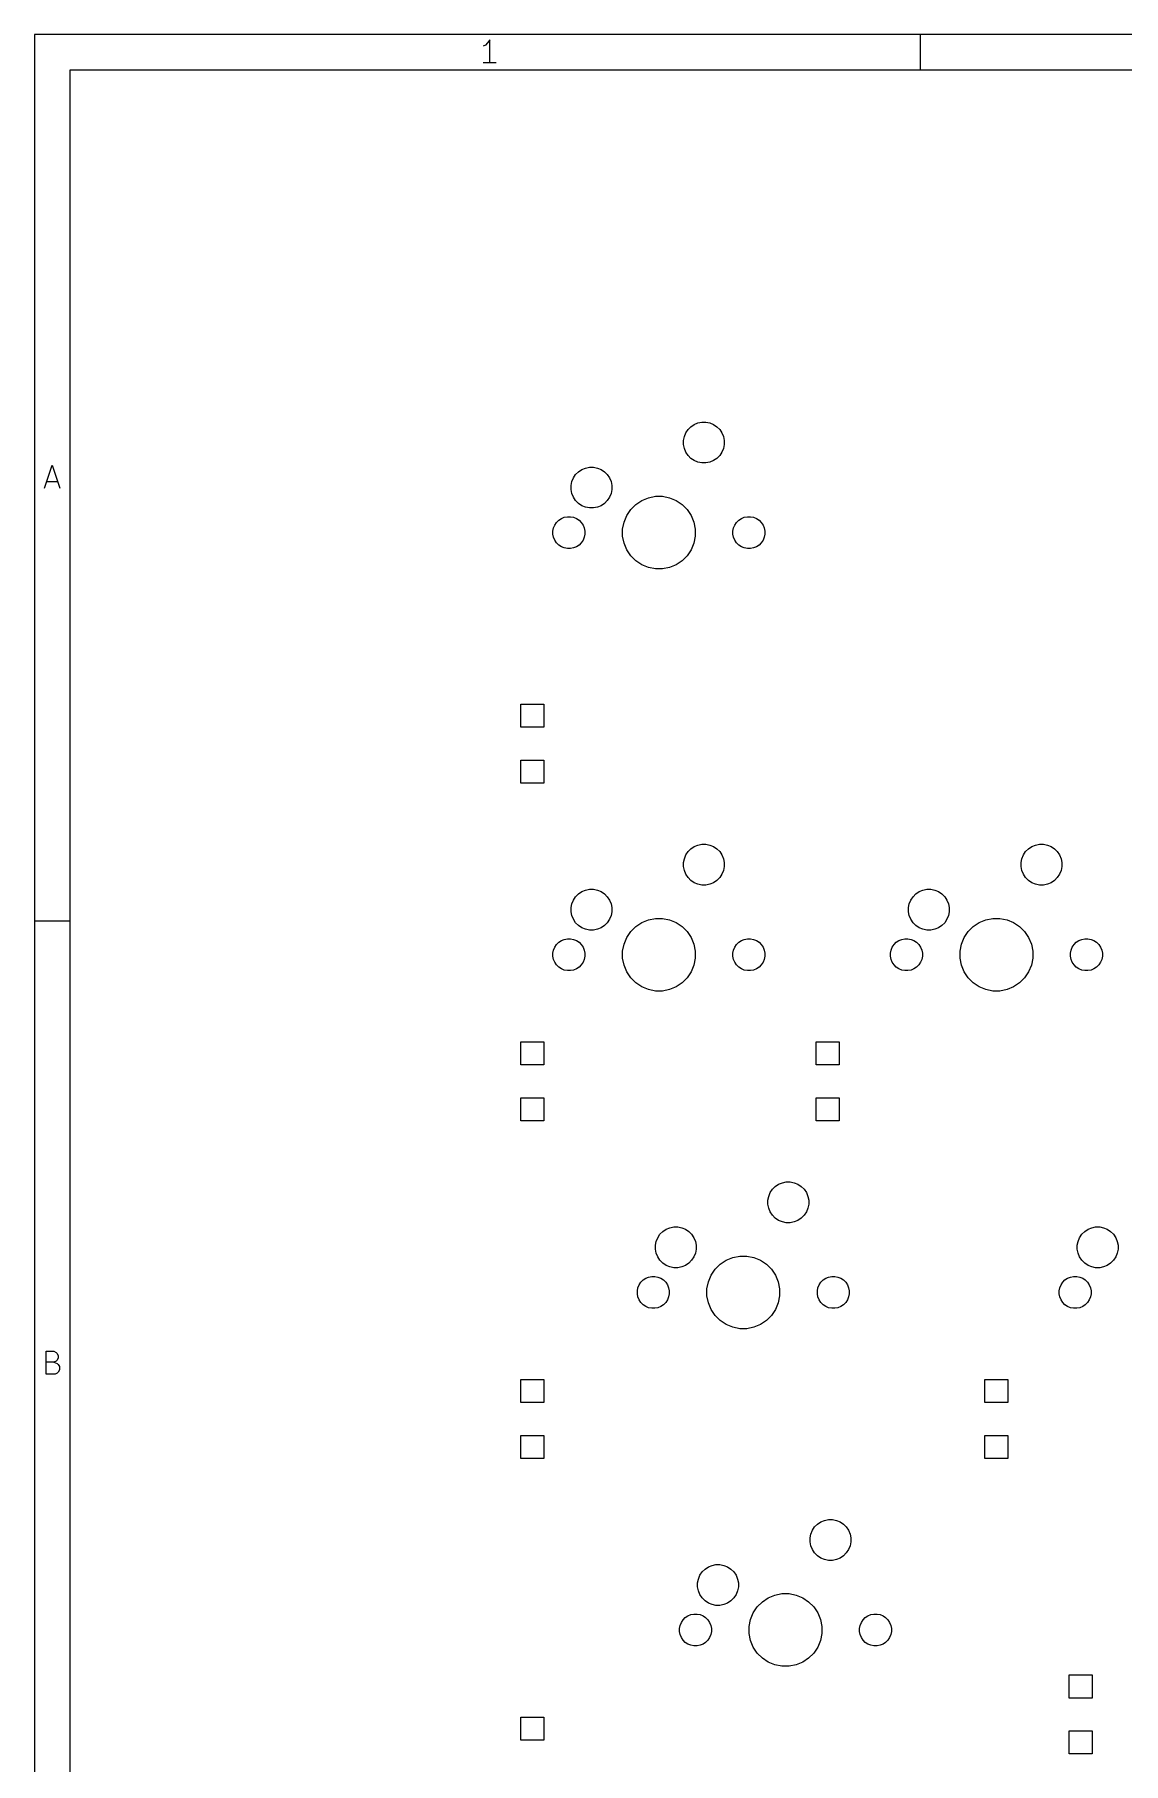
# Model space of a CAD drawing. Extents: x 0.4 to 23, y -16.1 to -0.4.
# Drawn here: x 0.394 to 2.814, y -4.234 to -0.394 of the extents above; entities that cross this region are included whole.
import ezdxf

# ---------------------------------------------------------------- set-up
doc = ezdxf.new("R2010")
doc.units = 0
doc.header["$MEASUREMENT"] = 0
doc.layers.add('BLACK', color=7, linetype='CONTINUOUS')

msp = doc.modelspace()

# ---------------------------------------------------------------- linework, layer by layer
at = {"layer": 'BLACK', "linetype": 'CONTINUOUS'}
for p, q in [((0.3937, -0.3937), (0.3937, -16.1413)), ((22.9923, -0.3937), (0.3937, -0.3937)), ((1.39553, -0.41723), (1.39065, -0.41967)), ((1.4004, -0.41236), (1.39553, -0.41723)), ((1.40528, -0.40504), (1.4004, -0.41236)), ((1.40528, -0.45622), (1.40528, -0.40504)), ((2.3622, -0.47244), (2.3622, -0.3937)), ((1.4199, -0.45622), (1.39065, -0.45622)), ((0.47244, -0.47244), (0.47244, -16.0626)), ((22.9136, -0.47244), (0.47244, -0.47244)), ((1.84608, -1.27114), (1.85239, -1.26483)), ((1.85239, -1.26483), (1.85981, -1.25988)), ((1.85981, -1.25988), (1.86805, -1.25646)), ((1.86805, -1.25646), (1.87679, -1.25472)), ((1.87679, -1.25472), (1.88571, -1.25472)), ((1.88571, -1.25472), (1.89446, -1.25646)), ((1.89446, -1.25646), (1.9027, -1.25988)), ((1.9027, -1.25988), (1.91011, -1.26483)), ((1.91011, -1.26483), (1.91642, -1.27114)), ((1.83598, -1.29554), (1.83772, -1.28679)), ((1.83598, -1.30446), (1.83598, -1.29554)), ((1.83772, -1.31321), (1.83598, -1.30446)), ((1.83772, -1.28679), (1.84113, -1.27855)), ((1.84113, -1.27855), (1.84608, -1.27114)), ((1.91642, -1.27114), (1.92137, -1.27855)), ((1.92137, -1.27855), (1.92479, -1.28679)), ((1.92479, -1.28679), (1.92653, -1.29554)), ((1.92653, -1.30446), (1.92479, -1.31321)), ((1.92653, -1.29554), (1.92653, -1.30446)), ((1.84113, -1.32145), (1.83772, -1.31321)), ((1.84608, -1.32886), (1.84113, -1.32145)), ((1.85239, -1.33517), (1.84608, -1.32886)), ((1.85981, -1.34012), (1.85239, -1.33517)), ((1.86805, -1.34354), (1.85981, -1.34012)), ((1.87679, -1.34528), (1.86805, -1.34354)), ((1.89446, -1.34354), (1.88571, -1.34528)), ((1.9027, -1.34012), (1.89446, -1.34354)), ((1.91011, -1.33517), (1.9027, -1.34012)), ((1.91642, -1.32886), (1.91011, -1.33517)), ((1.92137, -1.32145), (1.91642, -1.32886)), ((1.92479, -1.31321), (1.92137, -1.32145)), ((0.41601, -1.40111), (0.43307, -1.34993)), ((0.43307, -1.34993), (0.45013, -1.40111)), ((1.58772, -1.38679), (1.59113, -1.37855)), ((1.59113, -1.37855), (1.59608, -1.37114)), ((1.59608, -1.37114), (1.60239, -1.36483)), ((1.60239, -1.36483), (1.60981, -1.35988)), ((1.60981, -1.35988), (1.61805, -1.35646)), ((1.61805, -1.35646), (1.62679, -1.35472)), ((1.62679, -1.35472), (1.63571, -1.35472)), ((1.63571, -1.35472), (1.64446, -1.35646)), ((1.64446, -1.35646), (1.6527, -1.35988)), ((1.6527, -1.35988), (1.66011, -1.36483)), ((1.66011, -1.36483), (1.66642, -1.37114)), ((1.66642, -1.37114), (1.67137, -1.37855)), ((1.67137, -1.37855), (1.67479, -1.38679)), ((1.88571, -1.34528), (1.87679, -1.34528)), ((0.42089, -1.38648), (0.44526, -1.38648)), ((1.58598, -1.39554), (1.58772, -1.38679)), ((1.58598, -1.40446), (1.58598, -1.39554)), ((1.58772, -1.41321), (1.58598, -1.40446)), ((1.59113, -1.42145), (1.58772, -1.41321)), ((1.67479, -1.41321), (1.67137, -1.42145)), ((1.67479, -1.38679), (1.67653, -1.39554)), ((1.67653, -1.40446), (1.67479, -1.41321)), ((1.67653, -1.39554), (1.67653, -1.40446)), ((1.75771, -1.42239), (1.7733, -1.41929)), ((1.7733, -1.41929), (1.7892, -1.41929)), ((1.7892, -1.41929), (1.80479, -1.42239)), ((1.59608, -1.42886), (1.59113, -1.42145)), ((1.60239, -1.43517), (1.59608, -1.42886)), ((1.60981, -1.44012), (1.60239, -1.43517)), ((1.61805, -1.44354), (1.60981, -1.44012)), ((1.62679, -1.44528), (1.61805, -1.44354)), ((1.63571, -1.44528), (1.62679, -1.44528)), ((1.64446, -1.44354), (1.63571, -1.44528)), ((1.6527, -1.44012), (1.64446, -1.44354)), ((1.66011, -1.43517), (1.6527, -1.44012)), ((1.66642, -1.42886), (1.66011, -1.43517)), ((1.67137, -1.42145), (1.66642, -1.42886)), ((1.70973, -1.46177), (1.71856, -1.44855)), ((1.71856, -1.44855), (1.7298, -1.43731)), ((1.7298, -1.43731), (1.74302, -1.42848)), ((1.74302, -1.42848), (1.75771, -1.42239)), ((1.80479, -1.42239), (1.81948, -1.42848)), ((1.81948, -1.42848), (1.8327, -1.43731)), ((1.8327, -1.43731), (1.84394, -1.44855)), ((1.84394, -1.44855), (1.85278, -1.46177)), ((1.54582, -1.49651), (1.54718, -1.48966)), ((1.54582, -1.50349), (1.54582, -1.49651)), ((1.54718, -1.48966), (1.54985, -1.48322)), ((1.54985, -1.48322), (1.55373, -1.47741)), ((1.55373, -1.47741), (1.55866, -1.47248)), ((1.55866, -1.47248), (1.56447, -1.4686)), ((1.56447, -1.4686), (1.57092, -1.46593)), ((1.57092, -1.46593), (1.57776, -1.46457)), ((1.57776, -1.46457), (1.58474, -1.46457)), ((1.58474, -1.46457), (1.59159, -1.46593)), ((1.59159, -1.46593), (1.59804, -1.4686)), ((1.59804, -1.4686), (1.60384, -1.47248)), ((1.60384, -1.47248), (1.60877, -1.47741)), ((1.60877, -1.47741), (1.61265, -1.48322)), ((1.61265, -1.48322), (1.61532, -1.48966)), ((1.61532, -1.48966), (1.61669, -1.49651)), ((1.61669, -1.49651), (1.61669, -1.50349)), ((1.70054, -1.49205), (1.70364, -1.47646)), ((1.70054, -1.50795), (1.70054, -1.49205)), ((1.70364, -1.47646), (1.70973, -1.46177)), ((1.85278, -1.46177), (1.85886, -1.47646)), ((1.85886, -1.47646), (1.86196, -1.49205)), ((1.86196, -1.49205), (1.86196, -1.50795)), ((1.94582, -1.49651), (1.94718, -1.48966)), ((1.94582, -1.50349), (1.94582, -1.49651)), ((1.94718, -1.48966), (1.94985, -1.48322)), ((1.94985, -1.48322), (1.95373, -1.47741)), ((1.95373, -1.47741), (1.95866, -1.47248)), ((1.95866, -1.47248), (1.96447, -1.4686)), ((1.96447, -1.4686), (1.97092, -1.46593)), ((1.97092, -1.46593), (1.97776, -1.46457)), ((1.97776, -1.46457), (1.98474, -1.46457)), ((1.98474, -1.46457), (1.99159, -1.46593)), ((1.99159, -1.46593), (1.99804, -1.4686)), ((1.99804, -1.4686), (2.00384, -1.47248)), ((2.00384, -1.47248), (2.00877, -1.47741)), ((2.00877, -1.47741), (2.01265, -1.48322)), ((2.01265, -1.48322), (2.01532, -1.48966)), ((2.01532, -1.48966), (2.01669, -1.49651)), ((2.01669, -1.49651), (2.01669, -1.50349)), ((1.54718, -1.51034), (1.54582, -1.50349)), ((1.54985, -1.51678), (1.54718, -1.51034)), ((1.55373, -1.52259), (1.54985, -1.51678)), ((1.55866, -1.52752), (1.55373, -1.52259)), ((1.56447, -1.5314), (1.55866, -1.52752)), ((1.57092, -1.53407), (1.56447, -1.5314)), ((1.57776, -1.53543), (1.57092, -1.53407)), ((1.58474, -1.53543), (1.57776, -1.53543)), ((1.59159, -1.53407), (1.58474, -1.53543)), ((1.59804, -1.5314), (1.59159, -1.53407)), ((1.60384, -1.52752), (1.59804, -1.5314)), ((1.60877, -1.52259), (1.60384, -1.52752)), ((1.61265, -1.51678), (1.60877, -1.52259)), ((1.61532, -1.51034), (1.61265, -1.51678)), ((1.61669, -1.50349), (1.61532, -1.51034)), ((1.70364, -1.52354), (1.70054, -1.50795)), ((1.70973, -1.53823), (1.70364, -1.52354)), ((1.85886, -1.52354), (1.85278, -1.53823)), ((1.86196, -1.50795), (1.85886, -1.52354)), ((1.94718, -1.51034), (1.94582, -1.50349)), ((1.94985, -1.51678), (1.94718, -1.51034)), ((1.95373, -1.52259), (1.94985, -1.51678)), ((1.95866, -1.52752), (1.95373, -1.52259)), ((1.96447, -1.5314), (1.95866, -1.52752)), ((1.97092, -1.53407), (1.96447, -1.5314)), ((1.97776, -1.53543), (1.97092, -1.53407)), ((1.98474, -1.53543), (1.97776, -1.53543)), ((1.99159, -1.53407), (1.98474, -1.53543)), ((1.99804, -1.5314), (1.99159, -1.53407)), ((2.00384, -1.52752), (1.99804, -1.5314)), ((2.00877, -1.52259), (2.00384, -1.52752)), ((2.01265, -1.51678), (2.00877, -1.52259)), ((2.01532, -1.51034), (2.01265, -1.51678)), ((2.01669, -1.50349), (2.01532, -1.51034)), ((1.71856, -1.55145), (1.70973, -1.53823)), ((1.7298, -1.56269), (1.71856, -1.55145)), ((1.74302, -1.57152), (1.7298, -1.56269)), ((1.75771, -1.57761), (1.74302, -1.57152)), ((1.81948, -1.57152), (1.80479, -1.57761)), ((1.8327, -1.56269), (1.81948, -1.57152)), ((1.84394, -1.55145), (1.8327, -1.56269)), ((1.85278, -1.53823), (1.84394, -1.55145)), ((1.7733, -1.58071), (1.75771, -1.57761)), ((1.7892, -1.58071), (1.7733, -1.58071)), ((1.80479, -1.57761), (1.7892, -1.58071)), ((1.47441, -1.93233), (1.47441, -1.88115)), ((1.47441, -1.88115), (1.52559, -1.88115)), ((1.52559, -1.88115), (1.52559, -1.93233)), ((1.52559, -1.93233), (1.47441, -1.93233)), ((1.47441, -2.05635), (1.47441, -2.00517)), ((1.47441, -2.00517), (1.52559, -2.00517)), ((1.52559, -2.00517), (1.52559, -2.05635)), ((1.52559, -2.05635), (1.47441, -2.05635)), ((1.83598, -2.23304), (1.83772, -2.22429)), ((1.83772, -2.22429), (1.84113, -2.21605)), ((1.84113, -2.21605), (1.84608, -2.20864)), ((1.84608, -2.20864), (1.85239, -2.20233)), ((1.85239, -2.20233), (1.85981, -2.19738)), ((1.85981, -2.19738), (1.86805, -2.19396)), ((1.86805, -2.19396), (1.87679, -2.19222)), ((1.87679, -2.19222), (1.88571, -2.19222)), ((1.88571, -2.19222), (1.89446, -2.19396)), ((1.89446, -2.19396), (1.9027, -2.19738)), ((1.9027, -2.19738), (1.91011, -2.20233)), ((1.91011, -2.20233), (1.91642, -2.20864)), ((1.91642, -2.20864), (1.92137, -2.21605)), ((1.92137, -2.21605), (1.92479, -2.22429)), ((1.92479, -2.22429), (1.92653, -2.23304)), ((2.58598, -2.23304), (2.58772, -2.22429)), ((2.58772, -2.22429), (2.59113, -2.21605)), ((2.59113, -2.21605), (2.59608, -2.20864)), ((2.59608, -2.20864), (2.60239, -2.20233)), ((2.60239, -2.20233), (2.60981, -2.19738)), ((2.60981, -2.19738), (2.61805, -2.19396)), ((2.61805, -2.19396), (2.62679, -2.19222)), ((2.62679, -2.19222), (2.63571, -2.19222)), ((2.63571, -2.19222), (2.64446, -2.19396)), ((2.64446, -2.19396), (2.6527, -2.19738)), ((2.6527, -2.19738), (2.66011, -2.20233)), ((2.66011, -2.20233), (2.66642, -2.20864)), ((2.66642, -2.20864), (2.67137, -2.21605)), ((2.67137, -2.21605), (2.67479, -2.22429)), ((2.67479, -2.22429), (2.67653, -2.23304)), ((1.83598, -2.24196), (1.83598, -2.23304)), ((1.83772, -2.25071), (1.83598, -2.24196)), ((1.84113, -2.25895), (1.83772, -2.25071)), ((1.84608, -2.26636), (1.84113, -2.25895)), ((1.92137, -2.25895), (1.91642, -2.26636)), ((1.92479, -2.25071), (1.92137, -2.25895)), ((1.92653, -2.24196), (1.92479, -2.25071)), ((1.92653, -2.23304), (1.92653, -2.24196)), ((2.58598, -2.24196), (2.58598, -2.23304)), ((2.58772, -2.25071), (2.58598, -2.24196)), ((2.59113, -2.25895), (2.58772, -2.25071)), ((2.59608, -2.26636), (2.59113, -2.25895)), ((2.67137, -2.25895), (2.66642, -2.26636)), ((2.67479, -2.25071), (2.67137, -2.25895)), ((2.67653, -2.24196), (2.67479, -2.25071)), ((2.67653, -2.23304), (2.67653, -2.24196)), ((1.59608, -2.30864), (1.60239, -2.30233)), ((1.60239, -2.30233), (1.60981, -2.29738)), ((1.60981, -2.29738), (1.61805, -2.29396)), ((1.61805, -2.29396), (1.62679, -2.29222)), ((1.62679, -2.29222), (1.63571, -2.29222)), ((1.63571, -2.29222), (1.64446, -2.29396)), ((1.64446, -2.29396), (1.6527, -2.29738)), ((1.6527, -2.29738), (1.66011, -2.30233)), ((1.66011, -2.30233), (1.66642, -2.30864)), ((1.85239, -2.27267), (1.84608, -2.26636)), ((1.85981, -2.27762), (1.85239, -2.27267)), ((1.86805, -2.28104), (1.85981, -2.27762)), ((1.87679, -2.28278), (1.86805, -2.28104)), ((1.88571, -2.28278), (1.87679, -2.28278)), ((1.89446, -2.28104), (1.88571, -2.28278)), ((1.9027, -2.27762), (1.89446, -2.28104)), ((1.91011, -2.27267), (1.9027, -2.27762)), ((1.91642, -2.26636), (1.91011, -2.27267)), ((2.34608, -2.30864), (2.35239, -2.30233)), ((2.35239, -2.30233), (2.35981, -2.29738)), ((2.35981, -2.29738), (2.36805, -2.29396)), ((2.36805, -2.29396), (2.37679, -2.29222)), ((2.37679, -2.29222), (2.38571, -2.29222)), ((2.38571, -2.29222), (2.39446, -2.29396)), ((2.39446, -2.29396), (2.4027, -2.29738)), ((2.4027, -2.29738), (2.41011, -2.30233)), ((2.41011, -2.30233), (2.41642, -2.30864)), ((2.60239, -2.27267), (2.59608, -2.26636)), ((2.60981, -2.27762), (2.60239, -2.27267)), ((2.61805, -2.28104), (2.60981, -2.27762)), ((2.62679, -2.28278), (2.61805, -2.28104)), ((2.63571, -2.28278), (2.62679, -2.28278)), ((2.64446, -2.28104), (2.63571, -2.28278)), ((2.6527, -2.27762), (2.64446, -2.28104)), ((2.66011, -2.27267), (2.6527, -2.27762)), ((2.66642, -2.26636), (2.66011, -2.27267)), ((1.58598, -2.33304), (1.58772, -2.32429)), ((1.58598, -2.34196), (1.58598, -2.33304)), ((1.58772, -2.35071), (1.58598, -2.34196)), ((1.58772, -2.32429), (1.59113, -2.31605)), ((1.59113, -2.31605), (1.59608, -2.30864)), ((1.66642, -2.30864), (1.67137, -2.31605)), ((1.67137, -2.31605), (1.67479, -2.32429)), ((1.67479, -2.32429), (1.67653, -2.33304)), ((1.67653, -2.34196), (1.67479, -2.35071)), ((1.67653, -2.33304), (1.67653, -2.34196)), ((2.33598, -2.33304), (2.33772, -2.32429)), ((2.33598, -2.34196), (2.33598, -2.33304)), ((2.33772, -2.35071), (2.33598, -2.34196)), ((2.33772, -2.32429), (2.34113, -2.31605)), ((2.34113, -2.31605), (2.34608, -2.30864)), ((2.41642, -2.30864), (2.42137, -2.31605)), ((2.42137, -2.31605), (2.42479, -2.32429)), ((2.42479, -2.32429), (2.42653, -2.33304)), ((2.42653, -2.34196), (2.42479, -2.35071)), ((2.42653, -2.33304), (2.42653, -2.34196)), ((0.3937, -2.3622), (0.47244, -2.3622)), ((1.59113, -2.35895), (1.58772, -2.35071)), ((1.59608, -2.36636), (1.59113, -2.35895)), ((1.60239, -2.37267), (1.59608, -2.36636)), ((1.60981, -2.37762), (1.60239, -2.37267)), ((1.61805, -2.38104), (1.60981, -2.37762)), ((1.6527, -2.37762), (1.64446, -2.38104)), ((1.66011, -2.37267), (1.6527, -2.37762)), ((1.66642, -2.36636), (1.66011, -2.37267)), ((1.67137, -2.35895), (1.66642, -2.36636)), ((1.67479, -2.35071), (1.67137, -2.35895)), ((1.71856, -2.38605), (1.7298, -2.37481)), ((1.7298, -2.37481), (1.74302, -2.36598)), ((1.74302, -2.36598), (1.75771, -2.35989)), ((1.75771, -2.35989), (1.7733, -2.35679)), ((1.7733, -2.35679), (1.7892, -2.35679)), ((1.7892, -2.35679), (1.80479, -2.35989)), ((1.80479, -2.35989), (1.81948, -2.36598)), ((1.81948, -2.36598), (1.8327, -2.37481)), ((1.8327, -2.37481), (1.84394, -2.38605)), ((2.34113, -2.35895), (2.33772, -2.35071)), ((2.34608, -2.36636), (2.34113, -2.35895)), ((2.35239, -2.37267), (2.34608, -2.36636)), ((2.35981, -2.37762), (2.35239, -2.37267)), ((2.36805, -2.38104), (2.35981, -2.37762)), ((2.4027, -2.37762), (2.39446, -2.38104)), ((2.41011, -2.37267), (2.4027, -2.37762)), ((2.41642, -2.36636), (2.41011, -2.37267)), ((2.42137, -2.35895), (2.41642, -2.36636)), ((2.42479, -2.35071), (2.42137, -2.35895)), ((2.46856, -2.38605), (2.4798, -2.37481)), ((2.4798, -2.37481), (2.49302, -2.36598)), ((2.49302, -2.36598), (2.50771, -2.35989)), ((2.50771, -2.35989), (2.5233, -2.35679)), ((2.5233, -2.35679), (2.5392, -2.35679)), ((2.5392, -2.35679), (2.55479, -2.35989)), ((2.55479, -2.35989), (2.56948, -2.36598)), ((2.56948, -2.36598), (2.5827, -2.37481)), ((2.5827, -2.37481), (2.59394, -2.38605)), ((1.54985, -2.42072), (1.55373, -2.41491)), ((1.55373, -2.41491), (1.55866, -2.40998)), ((1.55866, -2.40998), (1.56447, -2.4061)), ((1.56447, -2.4061), (1.57092, -2.40343)), ((1.57092, -2.40343), (1.57776, -2.40207)), ((1.57776, -2.40207), (1.58474, -2.40207)), ((1.58474, -2.40207), (1.59159, -2.40343)), ((1.59159, -2.40343), (1.59804, -2.4061)), ((1.59804, -2.4061), (1.60384, -2.40998)), ((1.60384, -2.40998), (1.60877, -2.41491)), ((1.60877, -2.41491), (1.61265, -2.42072)), ((1.62679, -2.38278), (1.61805, -2.38104)), ((1.63571, -2.38278), (1.62679, -2.38278)), ((1.64446, -2.38104), (1.63571, -2.38278)), ((1.70054, -2.42955), (1.70364, -2.41396)), ((1.70364, -2.41396), (1.70973, -2.39927)), ((1.70973, -2.39927), (1.71856, -2.38605)), ((1.84394, -2.38605), (1.85278, -2.39927)), ((1.85278, -2.39927), (1.85886, -2.41396)), ((1.85886, -2.41396), (1.86196, -2.42955)), ((1.94985, -2.42072), (1.95373, -2.41491)), ((1.95373, -2.41491), (1.95866, -2.40998)), ((1.95866, -2.40998), (1.96447, -2.4061)), ((1.96447, -2.4061), (1.97092, -2.40343)), ((1.97092, -2.40343), (1.97776, -2.40207)), ((1.97776, -2.40207), (1.98474, -2.40207)), ((1.98474, -2.40207), (1.99159, -2.40343)), ((1.99159, -2.40343), (1.99804, -2.4061)), ((1.99804, -2.4061), (2.00384, -2.40998)), ((2.00384, -2.40998), (2.00877, -2.41491)), ((2.00877, -2.41491), (2.01265, -2.42072)), ((2.29985, -2.42072), (2.30373, -2.41491)), ((2.30373, -2.41491), (2.30866, -2.40998)), ((2.30866, -2.40998), (2.31447, -2.4061)), ((2.31447, -2.4061), (2.32092, -2.40343)), ((2.32092, -2.40343), (2.32776, -2.40207)), ((2.32776, -2.40207), (2.33474, -2.40207)), ((2.33474, -2.40207), (2.34159, -2.40343)), ((2.34159, -2.40343), (2.34804, -2.4061)), ((2.34804, -2.4061), (2.35384, -2.40998)), ((2.35384, -2.40998), (2.35877, -2.41491)), ((2.35877, -2.41491), (2.36265, -2.42072)), ((2.37679, -2.38278), (2.36805, -2.38104)), ((2.38571, -2.38278), (2.37679, -2.38278)), ((2.39446, -2.38104), (2.38571, -2.38278)), ((2.45054, -2.42955), (2.45364, -2.41396)), ((2.45364, -2.41396), (2.45973, -2.39927)), ((2.45973, -2.39927), (2.46856, -2.38605)), ((2.59394, -2.38605), (2.60278, -2.39927)), ((2.60278, -2.39927), (2.60886, -2.41396)), ((2.60886, -2.41396), (2.61196, -2.42955)), ((2.69985, -2.42072), (2.70373, -2.41491)), ((2.70373, -2.41491), (2.70866, -2.40998)), ((2.70866, -2.40998), (2.71447, -2.4061)), ((2.71447, -2.4061), (2.72092, -2.40343)), ((2.72092, -2.40343), (2.72776, -2.40207)), ((2.72776, -2.40207), (2.73474, -2.40207)), ((2.73474, -2.40207), (2.74159, -2.40343)), ((2.74159, -2.40343), (2.74804, -2.4061)), ((2.74804, -2.4061), (2.75384, -2.40998)), ((2.75384, -2.40998), (2.75877, -2.41491)), ((2.75877, -2.41491), (2.76265, -2.42072)), ((1.54582, -2.43401), (1.54718, -2.42716)), ((1.54582, -2.44099), (1.54582, -2.43401)), ((1.54718, -2.44784), (1.54582, -2.44099)), ((1.54718, -2.42716), (1.54985, -2.42072)), ((1.54985, -2.45428), (1.54718, -2.44784)), ((1.55373, -2.46009), (1.54985, -2.45428)), ((1.61265, -2.45428), (1.60877, -2.46009)), ((1.61265, -2.42072), (1.61532, -2.42716)), ((1.61532, -2.44784), (1.61265, -2.45428)), ((1.61532, -2.42716), (1.61669, -2.43401)), ((1.61669, -2.44099), (1.61532, -2.44784)), ((1.61669, -2.43401), (1.61669, -2.44099)), ((1.70054, -2.44545), (1.70054, -2.42955)), ((1.70364, -2.46104), (1.70054, -2.44545)), ((1.86196, -2.44545), (1.85886, -2.46104)), ((1.86196, -2.42955), (1.86196, -2.44545)), ((1.94582, -2.43401), (1.94718, -2.42716)), ((1.94582, -2.44099), (1.94582, -2.43401)), ((1.94718, -2.44784), (1.94582, -2.44099)), ((1.94718, -2.42716), (1.94985, -2.42072)), ((1.94985, -2.45428), (1.94718, -2.44784)), ((1.95373, -2.46009), (1.94985, -2.45428)), ((2.01265, -2.45428), (2.00877, -2.46009)), ((2.01265, -2.42072), (2.01532, -2.42716)), ((2.01532, -2.44784), (2.01265, -2.45428)), ((2.01532, -2.42716), (2.01669, -2.43401)), ((2.01669, -2.44099), (2.01532, -2.44784)), ((2.01669, -2.43401), (2.01669, -2.44099)), ((2.29582, -2.43401), (2.29718, -2.42716)), ((2.29582, -2.44099), (2.29582, -2.43401)), ((2.29718, -2.44784), (2.29582, -2.44099)), ((2.29718, -2.42716), (2.29985, -2.42072)), ((2.29985, -2.45428), (2.29718, -2.44784)), ((2.30373, -2.46009), (2.29985, -2.45428)), ((2.36265, -2.45428), (2.35877, -2.46009)), ((2.36265, -2.42072), (2.36532, -2.42716)), ((2.36532, -2.44784), (2.36265, -2.45428)), ((2.36532, -2.42716), (2.36669, -2.43401)), ((2.36669, -2.44099), (2.36532, -2.44784)), ((2.36669, -2.43401), (2.36669, -2.44099)), ((2.45054, -2.44545), (2.45054, -2.42955)), ((2.45364, -2.46104), (2.45054, -2.44545)), ((2.61196, -2.44545), (2.60886, -2.46104)), ((2.61196, -2.42955), (2.61196, -2.44545)), ((2.69582, -2.43401), (2.69718, -2.42716)), ((2.69582, -2.44099), (2.69582, -2.43401)), ((2.69718, -2.44784), (2.69582, -2.44099)), ((2.69718, -2.42716), (2.69985, -2.42072)), ((2.69985, -2.45428), (2.69718, -2.44784)), ((2.70373, -2.46009), (2.69985, -2.45428)), ((2.76265, -2.45428), (2.75877, -2.46009)), ((2.76265, -2.42072), (2.76532, -2.42716)), ((2.76532, -2.44784), (2.76265, -2.45428)), ((2.76532, -2.42716), (2.76669, -2.43401)), ((2.76669, -2.44099), (2.76532, -2.44784)), ((2.76669, -2.43401), (2.76669, -2.44099)), ((1.55866, -2.46502), (1.55373, -2.46009)), ((1.56447, -2.4689), (1.55866, -2.46502)), ((1.57092, -2.47157), (1.56447, -2.4689)), ((1.57776, -2.47293), (1.57092, -2.47157)), ((1.58474, -2.47293), (1.57776, -2.47293)), ((1.59159, -2.47157), (1.58474, -2.47293)), ((1.59804, -2.4689), (1.59159, -2.47157)), ((1.60384, -2.46502), (1.59804, -2.4689)), ((1.60877, -2.46009), (1.60384, -2.46502)), ((1.70973, -2.47573), (1.70364, -2.46104)), ((1.71856, -2.48895), (1.70973, -2.47573)), ((1.7298, -2.50019), (1.71856, -2.48895)), ((1.84394, -2.48895), (1.8327, -2.50019)), ((1.85278, -2.47573), (1.84394, -2.48895)), ((1.85886, -2.46104), (1.85278, -2.47573)), ((1.95866, -2.46502), (1.95373, -2.46009)), ((1.96447, -2.4689), (1.95866, -2.46502)), ((1.97092, -2.47157), (1.96447, -2.4689)), ((1.97776, -2.47293), (1.97092, -2.47157)), ((1.98474, -2.47293), (1.97776, -2.47293)), ((1.99159, -2.47157), (1.98474, -2.47293)), ((1.99804, -2.4689), (1.99159, -2.47157)), ((2.00384, -2.46502), (1.99804, -2.4689)), ((2.00877, -2.46009), (2.00384, -2.46502)), ((2.30866, -2.46502), (2.30373, -2.46009)), ((2.31447, -2.4689), (2.30866, -2.46502)), ((2.32092, -2.47157), (2.31447, -2.4689)), ((2.32776, -2.47293), (2.32092, -2.47157)), ((2.33474, -2.47293), (2.32776, -2.47293)), ((2.34159, -2.47157), (2.33474, -2.47293)), ((2.34804, -2.4689), (2.34159, -2.47157)), ((2.35384, -2.46502), (2.34804, -2.4689)), ((2.35877, -2.46009), (2.35384, -2.46502)), ((2.45973, -2.47573), (2.45364, -2.46104)), ((2.46856, -2.48895), (2.45973, -2.47573)), ((2.4798, -2.50019), (2.46856, -2.48895)), ((2.59394, -2.48895), (2.5827, -2.50019)), ((2.60278, -2.47573), (2.59394, -2.48895)), ((2.60886, -2.46104), (2.60278, -2.47573)), ((2.70866, -2.46502), (2.70373, -2.46009)), ((2.71447, -2.4689), (2.70866, -2.46502)), ((2.72092, -2.47157), (2.71447, -2.4689)), ((2.72776, -2.47293), (2.72092, -2.47157)), ((2.73474, -2.47293), (2.72776, -2.47293)), ((2.74159, -2.47157), (2.73474, -2.47293)), ((2.74804, -2.4689), (2.74159, -2.47157)), ((2.75384, -2.46502), (2.74804, -2.4689)), ((2.75877, -2.46009), (2.75384, -2.46502)), ((1.74302, -2.50902), (1.7298, -2.50019)), ((1.75771, -2.51511), (1.74302, -2.50902)), ((1.7733, -2.51821), (1.75771, -2.51511)), ((1.7892, -2.51821), (1.7733, -2.51821)), ((1.80479, -2.51511), (1.7892, -2.51821)), ((1.81948, -2.50902), (1.80479, -2.51511)), ((1.8327, -2.50019), (1.81948, -2.50902)), ((2.49302, -2.50902), (2.4798, -2.50019)), ((2.50771, -2.51511), (2.49302, -2.50902)), ((2.5233, -2.51821), (2.50771, -2.51511)), ((2.5392, -2.51821), (2.5233, -2.51821)), ((2.55479, -2.51511), (2.5392, -2.51821)), ((2.56948, -2.50902), (2.55479, -2.51511)), ((2.5827, -2.50019), (2.56948, -2.50902)), ((1.47441, -2.68233), (1.47441, -2.63115)), ((1.47441, -2.63115), (1.52559, -2.63115)), ((1.52559, -2.63115), (1.52559, -2.68233)), ((2.13066, -2.68233), (2.13066, -2.63115)), ((2.13066, -2.63115), (2.18184, -2.63115)), ((2.18184, -2.63115), (2.18184, -2.68233)), ((1.52559, -2.68233), (1.47441, -2.68233)), ((2.18184, -2.68233), (2.13066, -2.68233)), ((1.47441, -2.80635), (1.47441, -2.75517)), ((1.47441, -2.75517), (1.52559, -2.75517)), ((1.52559, -2.75517), (1.52559, -2.80635)), ((2.13066, -2.80635), (2.13066, -2.75517)), ((2.13066, -2.75517), (2.18184, -2.75517)), ((2.18184, -2.75517), (2.18184, -2.80635)), ((1.52559, -2.80635), (1.47441, -2.80635)), ((2.18184, -2.80635), (2.13066, -2.80635)), ((2.03358, -2.95864), (2.03989, -2.95233)), ((2.03989, -2.95233), (2.0473, -2.94738)), ((2.0473, -2.94738), (2.05554, -2.94396)), ((2.05554, -2.94396), (2.06429, -2.94222)), ((2.06429, -2.94222), (2.07321, -2.94222)), ((2.07321, -2.94222), (2.08195, -2.94396)), ((2.08195, -2.94396), (2.09019, -2.94738)), ((2.09019, -2.94738), (2.09761, -2.95233)), ((2.09761, -2.95233), (2.10392, -2.95864)), ((2.02347, -2.98304), (2.02521, -2.97429)), ((2.02347, -2.99196), (2.02347, -2.98304)), ((2.02521, -3.00071), (2.02347, -2.99196)), ((2.02521, -2.97429), (2.02863, -2.96605)), ((2.02863, -2.96605), (2.03358, -2.95864)), ((2.10392, -2.95864), (2.10887, -2.96605)), ((2.10887, -2.96605), (2.11228, -2.97429)), ((2.11228, -2.97429), (2.11402, -2.98304)), ((2.11402, -2.99196), (2.11228, -3.00071)), ((2.11402, -2.98304), (2.11402, -2.99196)), ((2.02863, -3.00895), (2.02521, -3.00071)), ((2.03358, -3.01636), (2.02863, -3.00895)), ((2.03989, -3.02267), (2.03358, -3.01636)), ((2.0473, -3.02762), (2.03989, -3.02267)), ((2.05554, -3.03104), (2.0473, -3.02762)), ((2.06429, -3.03278), (2.05554, -3.03104)), ((2.07321, -3.03278), (2.06429, -3.03278)), ((2.08195, -3.03104), (2.07321, -3.03278)), ((2.09019, -3.02762), (2.08195, -3.03104)), ((2.09761, -3.02267), (2.09019, -3.02762)), ((2.10392, -3.01636), (2.09761, -3.02267)), ((2.10887, -3.00895), (2.10392, -3.01636)), ((2.11228, -3.00071), (2.10887, -3.00895)), ((1.77521, -3.07429), (1.77863, -3.06605)), ((1.77863, -3.06605), (1.78358, -3.05864)), ((1.78358, -3.05864), (1.78989, -3.05233)), ((1.78989, -3.05233), (1.7973, -3.04738)), ((1.7973, -3.04738), (1.80554, -3.04396)), ((1.80554, -3.04396), (1.81429, -3.04222)), ((1.81429, -3.04222), (1.82321, -3.04222)), ((1.82321, -3.04222), (1.83195, -3.04396)), ((1.83195, -3.04396), (1.84019, -3.04738)), ((1.84019, -3.04738), (1.84761, -3.05233)), ((1.84761, -3.05233), (1.85392, -3.05864)), ((1.85392, -3.05864), (1.85887, -3.06605)), ((1.85887, -3.06605), (1.86228, -3.07429)), ((2.71272, -3.07429), (2.71613, -3.06605)), ((2.71613, -3.06605), (2.72108, -3.05864)), ((2.72108, -3.05864), (2.72739, -3.05233)), ((2.72739, -3.05233), (2.73481, -3.04738)), ((2.73481, -3.04738), (2.74305, -3.04396)), ((2.74305, -3.04396), (2.75179, -3.04222)), ((2.75179, -3.04222), (2.76071, -3.04222)), ((2.76071, -3.04222), (2.76946, -3.04396)), ((2.76946, -3.04396), (2.7777, -3.04738)), ((2.7777, -3.04738), (2.78511, -3.05233)), ((2.78511, -3.05233), (2.79142, -3.05864)), ((2.79142, -3.05864), (2.79637, -3.06605)), ((2.79637, -3.06605), (2.79979, -3.07429)), ((1.77347, -3.08304), (1.77521, -3.07429)), ((1.77347, -3.09196), (1.77347, -3.08304)), ((1.77521, -3.10071), (1.77347, -3.09196)), ((1.77863, -3.10895), (1.77521, -3.10071)), ((1.78358, -3.11636), (1.77863, -3.10895)), ((1.85887, -3.10895), (1.85392, -3.11636)), ((1.86228, -3.10071), (1.85887, -3.10895)), ((1.86228, -3.07429), (1.86402, -3.08304)), ((1.86402, -3.09196), (1.86228, -3.10071)), ((1.86402, -3.08304), (1.86402, -3.09196)), ((1.93052, -3.11598), (1.94521, -3.10989)), ((1.94521, -3.10989), (1.9608, -3.10679)), ((1.9608, -3.10679), (1.9767, -3.10679)), ((1.9767, -3.10679), (1.99229, -3.10989)), ((1.99229, -3.10989), (2.00698, -3.11598)), ((2.71098, -3.08304), (2.71272, -3.07429)), ((2.71098, -3.09196), (2.71098, -3.08304)), ((2.71272, -3.10071), (2.71098, -3.09196)), ((2.71613, -3.10895), (2.71272, -3.10071)), ((2.72108, -3.11636), (2.71613, -3.10895)), ((2.79637, -3.10895), (2.79142, -3.11636)), ((2.79979, -3.10071), (2.79637, -3.10895)), ((2.79979, -3.07429), (2.80153, -3.08304)), ((2.80153, -3.09196), (2.79979, -3.10071)), ((2.80153, -3.08304), (2.80153, -3.09196)), ((1.78989, -3.12267), (1.78358, -3.11636)), ((1.7973, -3.12762), (1.78989, -3.12267)), ((1.80554, -3.13104), (1.7973, -3.12762)), ((1.81429, -3.13278), (1.80554, -3.13104)), ((1.82321, -3.13278), (1.81429, -3.13278)), ((1.83195, -3.13104), (1.82321, -3.13278)), ((1.84019, -3.12762), (1.83195, -3.13104)), ((1.84761, -3.12267), (1.84019, -3.12762)), ((1.85392, -3.11636), (1.84761, -3.12267)), ((1.89722, -3.14927), (1.90606, -3.13605)), ((1.90606, -3.13605), (1.9173, -3.12481)), ((1.9173, -3.12481), (1.93052, -3.11598)), ((2.00698, -3.11598), (2.0202, -3.12481)), ((2.0202, -3.12481), (2.03144, -3.13605)), ((2.03144, -3.13605), (2.04027, -3.14927)), ((2.72739, -3.12267), (2.72108, -3.11636)), ((2.73481, -3.12762), (2.72739, -3.12267)), ((2.74305, -3.13104), (2.73481, -3.12762)), ((2.75179, -3.13278), (2.74305, -3.13104)), ((2.76071, -3.13278), (2.75179, -3.13278)), ((2.76946, -3.13104), (2.76071, -3.13278)), ((2.7777, -3.12762), (2.76946, -3.13104)), ((2.78511, -3.12267), (2.7777, -3.12762)), ((2.79142, -3.11636), (2.78511, -3.12267)), ((1.73331, -3.18401), (1.73468, -3.17716)), ((1.73331, -3.19099), (1.73331, -3.18401)), ((1.73468, -3.17716), (1.73735, -3.17072)), ((1.73735, -3.17072), (1.74123, -3.16491)), ((1.74123, -3.16491), (1.74616, -3.15998)), ((1.74616, -3.15998), (1.75196, -3.1561)), ((1.75196, -3.1561), (1.75841, -3.15343)), ((1.75841, -3.15343), (1.76526, -3.15207)), ((1.76526, -3.15207), (1.77224, -3.15207)), ((1.77224, -3.15207), (1.77908, -3.15343)), ((1.77908, -3.15343), (1.78553, -3.1561)), ((1.78553, -3.1561), (1.79134, -3.15998)), ((1.79134, -3.15998), (1.79627, -3.16491)), ((1.79627, -3.16491), (1.80015, -3.17072)), ((1.80015, -3.17072), (1.80282, -3.17716)), ((1.80282, -3.17716), (1.80418, -3.18401)), ((1.80418, -3.18401), (1.80418, -3.19099)), ((1.88804, -3.17955), (1.89114, -3.16396)), ((1.88804, -3.19545), (1.88804, -3.17955)), ((1.89114, -3.16396), (1.89722, -3.14927)), ((2.04027, -3.14927), (2.04636, -3.16396)), ((2.04636, -3.16396), (2.04946, -3.17955)), ((2.04946, -3.17955), (2.04946, -3.19545)), ((2.13331, -3.18401), (2.13468, -3.17716)), ((2.13331, -3.19099), (2.13331, -3.18401)), ((2.13468, -3.17716), (2.13735, -3.17072)), ((2.13735, -3.17072), (2.14123, -3.16491)), ((2.14123, -3.16491), (2.14616, -3.15998)), ((2.14616, -3.15998), (2.15196, -3.1561)), ((2.15196, -3.1561), (2.15841, -3.15343)), ((2.15841, -3.15343), (2.16526, -3.15207)), ((2.16526, -3.15207), (2.17224, -3.15207)), ((2.17224, -3.15207), (2.17908, -3.15343)), ((2.17908, -3.15343), (2.18553, -3.1561)), ((2.18553, -3.1561), (2.19134, -3.15998)), ((2.19134, -3.15998), (2.19627, -3.16491)), ((2.19627, -3.16491), (2.20015, -3.17072)), ((2.20015, -3.17072), (2.20282, -3.17716)), ((2.20282, -3.17716), (2.20418, -3.18401)), ((2.20418, -3.18401), (2.20418, -3.19099)), ((2.67082, -3.18401), (2.67218, -3.17716)), ((2.67082, -3.19099), (2.67082, -3.18401)), ((2.67218, -3.17716), (2.67485, -3.17072)), ((2.67485, -3.17072), (2.67873, -3.16491)), ((2.67873, -3.16491), (2.68366, -3.15998)), ((2.68366, -3.15998), (2.68947, -3.1561)), ((2.68947, -3.1561), (2.69592, -3.15343)), ((2.69592, -3.15343), (2.70276, -3.15207)), ((2.70276, -3.15207), (2.70974, -3.15207)), ((2.70974, -3.15207), (2.71659, -3.15343)), ((2.71659, -3.15343), (2.72304, -3.1561)), ((2.72304, -3.1561), (2.72884, -3.15998)), ((2.72884, -3.15998), (2.73377, -3.16491)), ((2.73377, -3.16491), (2.73765, -3.17072)), ((2.73765, -3.17072), (2.74032, -3.17716)), ((2.74032, -3.17716), (2.74169, -3.18401)), ((2.74169, -3.18401), (2.74169, -3.19099)), ((1.73468, -3.19784), (1.73331, -3.19099)), ((1.73735, -3.20428), (1.73468, -3.19784)), ((1.74123, -3.21009), (1.73735, -3.20428)), ((1.74616, -3.21502), (1.74123, -3.21009)), ((1.75196, -3.2189), (1.74616, -3.21502)), ((1.75841, -3.22157), (1.75196, -3.2189)), ((1.76526, -3.22293), (1.75841, -3.22157)), ((1.77224, -3.22293), (1.76526, -3.22293)), ((1.77908, -3.22157), (1.77224, -3.22293)), ((1.78553, -3.2189), (1.77908, -3.22157)), ((1.79134, -3.21502), (1.78553, -3.2189)), ((1.79627, -3.21009), (1.79134, -3.21502)), ((1.80015, -3.20428), (1.79627, -3.21009)), ((1.80282, -3.19784), (1.80015, -3.20428)), ((1.80418, -3.19099), (1.80282, -3.19784)), ((1.89114, -3.21104), (1.88804, -3.19545)), ((1.89722, -3.22573), (1.89114, -3.21104)), ((1.90606, -3.23895), (1.89722, -3.22573)), ((2.04027, -3.22573), (2.03144, -3.23895)), ((2.04636, -3.21104), (2.04027, -3.22573)), ((2.04946, -3.19545), (2.04636, -3.21104)), ((2.13468, -3.19784), (2.13331, -3.19099)), ((2.13735, -3.20428), (2.13468, -3.19784)), ((2.14123, -3.21009), (2.13735, -3.20428)), ((2.14616, -3.21502), (2.14123, -3.21009)), ((2.15196, -3.2189), (2.14616, -3.21502)), ((2.15841, -3.22157), (2.15196, -3.2189)), ((2.16526, -3.22293), (2.15841, -3.22157)), ((2.17224, -3.22293), (2.16526, -3.22293)), ((2.17908, -3.22157), (2.17224, -3.22293)), ((2.18553, -3.2189), (2.17908, -3.22157)), ((2.19134, -3.21502), (2.18553, -3.2189)), ((2.19627, -3.21009), (2.19134, -3.21502)), ((2.20015, -3.20428), (2.19627, -3.21009)), ((2.20282, -3.19784), (2.20015, -3.20428)), ((2.20418, -3.19099), (2.20282, -3.19784)), ((2.67218, -3.19784), (2.67082, -3.19099)), ((2.67485, -3.20428), (2.67218, -3.19784)), ((2.67873, -3.21009), (2.67485, -3.20428)), ((2.68366, -3.21502), (2.67873, -3.21009)), ((2.68947, -3.2189), (2.68366, -3.21502)), ((2.69592, -3.22157), (2.68947, -3.2189)), ((2.70276, -3.22293), (2.69592, -3.22157)), ((2.70974, -3.22293), (2.70276, -3.22293)), ((2.71659, -3.22157), (2.70974, -3.22293)), ((2.72304, -3.2189), (2.71659, -3.22157)), ((2.72884, -3.21502), (2.72304, -3.2189)), ((2.73377, -3.21009), (2.72884, -3.21502)), ((2.73765, -3.20428), (2.73377, -3.21009)), ((2.74032, -3.19784), (2.73765, -3.20428)), ((2.74169, -3.19099), (2.74032, -3.19784)), ((1.9173, -3.25019), (1.90606, -3.23895)), ((1.93052, -3.25902), (1.9173, -3.25019)), ((1.94521, -3.26511), (1.93052, -3.25902)), ((2.00698, -3.25902), (1.99229, -3.26511)), ((2.0202, -3.25019), (2.00698, -3.25902)), ((2.03144, -3.23895), (2.0202, -3.25019)), ((1.9608, -3.26821), (1.94521, -3.26511)), ((1.9767, -3.26821), (1.9608, -3.26821)), ((1.99229, -3.26511), (1.9767, -3.26821)), ((0.41967, -3.36961), (0.41967, -3.31843)), ((0.41967, -3.31843), (0.43673, -3.31843)), ((0.43673, -3.31843), (0.4416, -3.32087)), ((0.4416, -3.34036), (0.43673, -3.3428)), ((0.4416, -3.32087), (0.44404, -3.3233)), ((0.44404, -3.33793), (0.4416, -3.34036)), ((0.44404, -3.3233), (0.44648, -3.32818)), ((0.44648, -3.33305), (0.44404, -3.33793)), ((0.44648, -3.32818), (0.44648, -3.33305)), ((0.43673, -3.3428), (0.41967, -3.3428)), ((0.43916, -3.36961), (0.41967, -3.36961)), ((0.43673, -3.3428), (0.44404, -3.34524)), ((0.44404, -3.36717), (0.43916, -3.36961)), ((0.44404, -3.34524), (0.44648, -3.34768)), ((0.44648, -3.36474), (0.44404, -3.36717)), ((0.44648, -3.34768), (0.44891, -3.35255)), ((0.44891, -3.35986), (0.44648, -3.36474)), ((0.44891, -3.35255), (0.44891, -3.35986)), ((1.47441, -3.43233), (1.47441, -3.38115)), ((1.47441, -3.38115), (1.52559, -3.38115)), ((1.52559, -3.38115), (1.52559, -3.43233)), ((2.50566, -3.43233), (2.50566, -3.38115)), ((2.50566, -3.38115), (2.55684, -3.38115)), ((2.55684, -3.38115), (2.55684, -3.43233)), ((1.52559, -3.43233), (1.47441, -3.43233)), ((2.55684, -3.43233), (2.50566, -3.43233)), ((1.47441, -3.55635), (1.47441, -3.50517)), ((1.47441, -3.50517), (1.52559, -3.50517)), ((1.52559, -3.50517), (1.52559, -3.55635)), ((2.50566, -3.55635), (2.50566, -3.50517)), ((2.50566, -3.50517), (2.55684, -3.50517)), ((2.55684, -3.50517), (2.55684, -3.55635)), ((1.52559, -3.55635), (1.47441, -3.55635)), ((2.55684, -3.55635), (2.50566, -3.55635)), ((2.11722, -3.73304), (2.11896, -3.72429)), ((2.11896, -3.72429), (2.12238, -3.71605)), ((2.12238, -3.71605), (2.12733, -3.70864)), ((2.12733, -3.70864), (2.13364, -3.70233)), ((2.13364, -3.70233), (2.14105, -3.69738)), ((2.14105, -3.69738), (2.14929, -3.69396)), ((2.14929, -3.69396), (2.15804, -3.69222)), ((2.15804, -3.69222), (2.16696, -3.69222)), ((2.16696, -3.69222), (2.17571, -3.69396)), ((2.17571, -3.69396), (2.18395, -3.69738)), ((2.18395, -3.69738), (2.19136, -3.70233)), ((2.19136, -3.70233), (2.19767, -3.70864)), ((2.19767, -3.70864), (2.20262, -3.71605)), ((2.20262, -3.71605), (2.20604, -3.72429)), ((2.20604, -3.72429), (2.20778, -3.73304)), ((2.11722, -3.74196), (2.11722, -3.73304)), ((2.11896, -3.75071), (2.11722, -3.74196)), ((2.12238, -3.75895), (2.11896, -3.75071)), ((2.12733, -3.76636), (2.12238, -3.75895)), ((2.20262, -3.75895), (2.19767, -3.76636)), ((2.20604, -3.75071), (2.20262, -3.75895)), ((2.20778, -3.74196), (2.20604, -3.75071)), ((2.20778, -3.73304), (2.20778, -3.74196)), ((1.88364, -3.80233), (1.89105, -3.79738)), ((1.89105, -3.79738), (1.89929, -3.79396)), ((1.89929, -3.79396), (1.90804, -3.79222)), ((1.90804, -3.79222), (1.91696, -3.79222)), ((1.91696, -3.79222), (1.92571, -3.79396)), ((1.92571, -3.79396), (1.93395, -3.79738)), ((1.93395, -3.79738), (1.94136, -3.80233)), ((2.13364, -3.77267), (2.12733, -3.76636)), ((2.14105, -3.77762), (2.13364, -3.77267)), ((2.14929, -3.78104), (2.14105, -3.77762)), ((2.15804, -3.78278), (2.14929, -3.78104)), ((2.16696, -3.78278), (2.15804, -3.78278)), ((2.17571, -3.78104), (2.16696, -3.78278)), ((2.18395, -3.77762), (2.17571, -3.78104)), ((2.19136, -3.77267), (2.18395, -3.77762)), ((2.19767, -3.76636), (2.19136, -3.77267)), ((1.86722, -3.83304), (1.86896, -3.82429)), ((1.86722, -3.84196), (1.86722, -3.83304)), ((1.86896, -3.82429), (1.87238, -3.81605)), ((1.87238, -3.81605), (1.87733, -3.80864)), ((1.87733, -3.80864), (1.88364, -3.80233)), ((1.94136, -3.80233), (1.94767, -3.80864)), ((1.94767, -3.80864), (1.95262, -3.81605)), ((1.95262, -3.81605), (1.95604, -3.82429)), ((1.95604, -3.82429), (1.95778, -3.83304)), ((1.95778, -3.83304), (1.95778, -3.84196)), ((1.86896, -3.85071), (1.86722, -3.84196)), ((1.87238, -3.85895), (1.86896, -3.85071)), ((1.87733, -3.86636), (1.87238, -3.85895)), ((1.88364, -3.87267), (1.87733, -3.86636)), ((1.89105, -3.87762), (1.88364, -3.87267)), ((1.89929, -3.88104), (1.89105, -3.87762)), ((1.93395, -3.87762), (1.92571, -3.88104)), ((1.94136, -3.87267), (1.93395, -3.87762)), ((1.94767, -3.86636), (1.94136, -3.87267)), ((1.95262, -3.85895), (1.94767, -3.86636)), ((1.95604, -3.85071), (1.95262, -3.85895)), ((1.95778, -3.84196), (1.95604, -3.85071)), ((1.99981, -3.88605), (2.01105, -3.87481)), ((2.01105, -3.87481), (2.02427, -3.86598)), ((2.02427, -3.86598), (2.03896, -3.85989)), ((2.03896, -3.85989), (2.05455, -3.85679)), ((2.05455, -3.85679), (2.07045, -3.85679)), ((2.07045, -3.85679), (2.08604, -3.85989)), ((2.08604, -3.85989), (2.10073, -3.86598)), ((2.10073, -3.86598), (2.11395, -3.87481)), ((2.11395, -3.87481), (2.12519, -3.88605)), ((1.8311, -3.92072), (1.83498, -3.91491)), ((1.83498, -3.91491), (1.83991, -3.90998)), ((1.83991, -3.90998), (1.84572, -3.9061)), ((1.84572, -3.9061), (1.85216, -3.90343)), ((1.85216, -3.90343), (1.85901, -3.90207)), ((1.85901, -3.90207), (1.86599, -3.90207)), ((1.86599, -3.90207), (1.87284, -3.90343)), ((1.87284, -3.90343), (1.87928, -3.9061)), ((1.87928, -3.9061), (1.88509, -3.90998)), ((1.88509, -3.90998), (1.89002, -3.91491)), ((1.89002, -3.91491), (1.8939, -3.92072)), ((1.90804, -3.88278), (1.89929, -3.88104)), ((1.91696, -3.88278), (1.90804, -3.88278)), ((1.92571, -3.88104), (1.91696, -3.88278)), ((1.98179, -3.92955), (1.98489, -3.91396)), ((1.98489, -3.91396), (1.99098, -3.89927)), ((1.99098, -3.89927), (1.99981, -3.88605)), ((2.12519, -3.88605), (2.13402, -3.89927)), ((2.13402, -3.89927), (2.14011, -3.91396)), ((2.14011, -3.91396), (2.14321, -3.92955)), ((2.2311, -3.92072), (2.23498, -3.91491)), ((2.23498, -3.91491), (2.23991, -3.90998)), ((2.23991, -3.90998), (2.24572, -3.9061)), ((2.24572, -3.9061), (2.25216, -3.90343)), ((2.25216, -3.90343), (2.25901, -3.90207)), ((2.25901, -3.90207), (2.26599, -3.90207)), ((2.26599, -3.90207), (2.27284, -3.90343)), ((2.27284, -3.90343), (2.27928, -3.9061)), ((2.27928, -3.9061), (2.28509, -3.90998)), ((2.28509, -3.90998), (2.29002, -3.91491)), ((2.29002, -3.91491), (2.2939, -3.92072)), ((1.82707, -3.93401), (1.82843, -3.92716)), ((1.82707, -3.94099), (1.82707, -3.93401)), ((1.82843, -3.94784), (1.82707, -3.94099)), ((1.82843, -3.92716), (1.8311, -3.92072)), ((1.8311, -3.95428), (1.82843, -3.94784)), ((1.83498, -3.96009), (1.8311, -3.95428)), ((1.8939, -3.95428), (1.89002, -3.96009)), ((1.8939, -3.92072), (1.89657, -3.92716)), ((1.89657, -3.94784), (1.8939, -3.95428)), ((1.89657, -3.92716), (1.89793, -3.93401)), ((1.89793, -3.94099), (1.89657, -3.94784)), ((1.89793, -3.93401), (1.89793, -3.94099)), ((1.98179, -3.94545), (1.98179, -3.92955)), ((1.98489, -3.96104), (1.98179, -3.94545)), ((2.14321, -3.94545), (2.14011, -3.96104)), ((2.14321, -3.92955), (2.14321, -3.94545)), ((2.22707, -3.93401), (2.22843, -3.92716)), ((2.22707, -3.94099), (2.22707, -3.93401)), ((2.22843, -3.94784), (2.22707, -3.94099)), ((2.22843, -3.92716), (2.2311, -3.92072)), ((2.2311, -3.95428), (2.22843, -3.94784)), ((2.23498, -3.96009), (2.2311, -3.95428)), ((2.2939, -3.95428), (2.29002, -3.96009)), ((2.2939, -3.92072), (2.29657, -3.92716)), ((2.29657, -3.94784), (2.2939, -3.95428)), ((2.29657, -3.92716), (2.29793, -3.93401)), ((2.29793, -3.94099), (2.29657, -3.94784)), ((2.29793, -3.93401), (2.29793, -3.94099)), ((1.83991, -3.96502), (1.83498, -3.96009)), ((1.84572, -3.9689), (1.83991, -3.96502)), ((1.85216, -3.97157), (1.84572, -3.9689)), ((1.85901, -3.97293), (1.85216, -3.97157)), ((1.86599, -3.97293), (1.85901, -3.97293)), ((1.87284, -3.97157), (1.86599, -3.97293)), ((1.87928, -3.9689), (1.87284, -3.97157)), ((1.88509, -3.96502), (1.87928, -3.9689)), ((1.89002, -3.96009), (1.88509, -3.96502)), ((1.99098, -3.97573), (1.98489, -3.96104)), ((1.99981, -3.98895), (1.99098, -3.97573)), ((2.01105, -4.00019), (1.99981, -3.98895)), ((2.12519, -3.98895), (2.11395, -4.00019)), ((2.13402, -3.97573), (2.12519, -3.98895)), ((2.14011, -3.96104), (2.13402, -3.97573)), ((2.23991, -3.96502), (2.23498, -3.96009)), ((2.24572, -3.9689), (2.23991, -3.96502)), ((2.25216, -3.97157), (2.24572, -3.9689)), ((2.25901, -3.97293), (2.25216, -3.97157)), ((2.26599, -3.97293), (2.25901, -3.97293)), ((2.27284, -3.97157), (2.26599, -3.97293)), ((2.27928, -3.9689), (2.27284, -3.97157)), ((2.28509, -3.96502), (2.27928, -3.9689)), ((2.29002, -3.96009), (2.28509, -3.96502)), ((2.02427, -4.00902), (2.01105, -4.00019)), ((2.03896, -4.01511), (2.02427, -4.00902)), ((2.05455, -4.01821), (2.03896, -4.01511)), ((2.07045, -4.01821), (2.05455, -4.01821)), ((2.08604, -4.01511), (2.07045, -4.01821)), ((2.10073, -4.00902), (2.08604, -4.01511)), ((2.11395, -4.00019), (2.10073, -4.00902)), ((2.69316, -4.08858), (2.69316, -4.0374)), ((2.69316, -4.0374), (2.74434, -4.0374)), ((2.74434, -4.0374), (2.74434, -4.08858)), ((2.74434, -4.08858), (2.69316, -4.08858)), ((1.47441, -4.18232), (1.47441, -4.13114)), ((1.47441, -4.13114), (1.52559, -4.13114)), ((1.52559, -4.13114), (1.52559, -4.18232)), ((1.52559, -4.18232), (1.47441, -4.18232)), ((2.69316, -4.2126), (2.69316, -4.16142)), ((2.69316, -4.16142), (2.74434, -4.16142)), ((2.74434, -4.16142), (2.74434, -4.2126)), ((2.74434, -4.2126), (2.69316, -4.2126))]:
    msp.add_line(p, q, dxfattribs=at)

doc.saveas('drawing.dxf')
